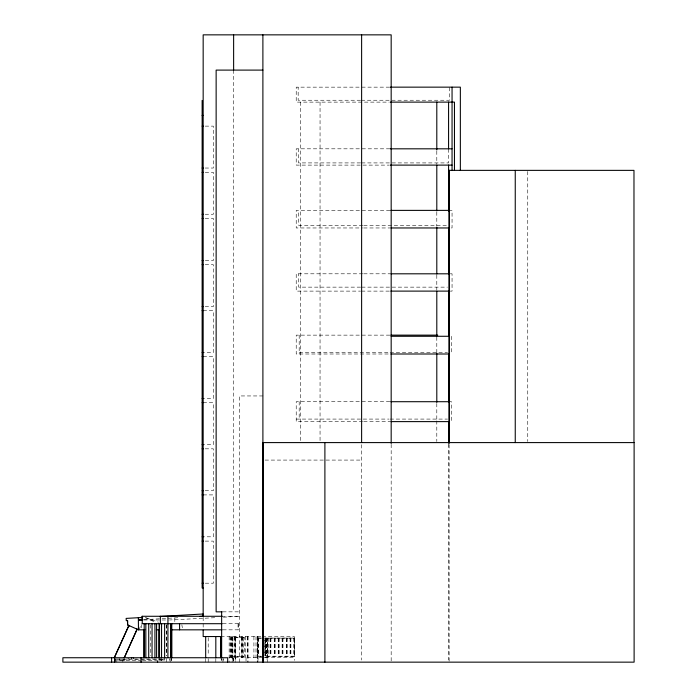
<?xml version="1.0" encoding="UTF-8"?>
<svg xmlns="http://www.w3.org/2000/svg" width="697" height="697" viewBox="0 0 697 697"><rect width="100%" height="100%" fill="white"/><g stroke="black" fill="none" stroke-linecap="round" stroke-linejoin="round"><path stroke-width="0.52" stroke-dasharray="3.48 2.61" d="M139.182 629.835L141.273 623.702M143.843 619.685L161.12 618.692M162.183 618.631L178.362 617.708M214.711 617.708L169.458 619.99M223.354 617.211L239.524 616.279L223.258 616.279M389.606 87.151L296.216 87.151L296.216 102.119L389.283 102.119M360.541 100.237L298.168 100.237L298.168 87.151M361.307 100.237L449.478 100.237L449.478 87.151M205.206 126.122L213.343 126.122L213.343 168.038L205.206 168.038M389.841 148.818L296.216 148.818L296.216 165.111L389.283 165.111M360.532 162.915L298.473 162.915L298.473 148.818M361.56 162.915L448.58 162.915L448.58 148.818M205.206 172.316L213.343 172.316L213.343 214.24L205.206 214.24M389.919 210.381L296.216 210.381L296.216 227.963L362.606 227.963M448.58 210.381L452.057 210.381L452.057 227.963L448.58 227.963M205.206 218.414L213.343 218.414L213.343 260.539L205.206 260.539M362.771 225.262L298.682 225.262L298.682 210.381M363.729 225.262L448.58 225.262M363.686 227.963L389.806 227.963M205.206 264.703L213.343 264.703L213.343 306.628L205.206 306.628M362.771 273.808L296.216 273.808L296.216 291.111L360.549 291.111M363.686 273.808L389.919 273.808M450.314 273.808L452.057 273.808L452.057 291.111L450.314 291.111M360.593 287.138L298.682 287.138L298.682 273.808M361.682 287.138L447.491 287.138M361.516 291.111L389.806 291.111M203.167 310.662L213.343 310.662L213.343 352.577L203.167 352.577M389.806 335.135L296.216 335.135L296.216 353.998L389.806 353.998M299.187 352.325L389.065 352.325M390.12 352.325L447.491 352.325M203.167 356.55L213.343 356.55L213.343 398.536L203.167 398.536M262.961 395.948L239.524 395.948L239.524 662.15M389.806 401.707L296.216 401.707L296.216 421.615L362.606 421.615M448.58 401.707L451.499 401.707L451.499 421.615M203.167 402.674L213.343 402.674L213.343 444.703L203.167 444.703M296.216 419.08L389.065 419.08M390.12 419.08L447.491 419.08M363.686 421.615L389.884 421.615M205.206 448.824L213.343 448.824L213.343 490.74L205.206 490.74M265.078 460.081L361.621 460.081M203.167 494.905L213.343 494.905L213.343 536.812L203.167 536.812M205.206 541.107L213.343 541.107L213.343 583.189L203.167 583.189M222.7 611.844L239.524 611.844M143.8 619.99L168.413 619.99M222.752 623.702L239.524 623.702M222.796 629.835L238.357 629.835M220.853 636.544L261.427 636.544M262.299 636.544L294.369 636.544L294.334 660.39M257.716 638.086L261.41 638.086M264.851 638.086L267.256 638.086L267.256 662.15M261.488 638.138L257.541 638.138L257.541 656.382L262.098 656.382M262.752 638.138L294.648 638.138M257.716 656.199L261.41 656.199M294.596 656.199L267.604 656.199L267.604 638.086L294.596 638.086L294.648 656.382L262.752 656.382M262.987 657.611L267.108 657.611M228.764 657.741L294.369 657.741M130.043 658.996L125.73 658.996L125.73 659.632M133.894 658.996L164.971 658.996L164.936 658.369M122.89 659.632L163.507 659.632L163.507 658.996L163.438 659.632M120.05 660.259L141.369 660.259M142.362 660.259L162.026 660.259L162.026 659.632M146.109 617.769L158.533 622.212M145.115 617.594L154.699 621.959M181.847 624.73L182.326 627.797M527.751 171.453L527.751 441.506M451.499 336.276L451.499 353.998M449.129 444.547L449.129 662.15M448.58 444.041L448.58 659.981M436.801 151.075L436.801 164.126M436.801 211.984L436.801 226.124M436.801 275.08L436.801 290.309M436.801 337.087L436.801 353.396M436.801 403.441L436.801 419.76M436.801 420.84L436.801 441.515M391.174 444.337L391.174 662.15M361.621 444.651L361.621 660.059M320.054 102.119L320.054 442.595M300.442 102.119L300.442 442.595M299.187 335.135L299.187 353.998M299.187 401.707L299.187 419.08M294.029 638.138L294.029 656.382M293.968 638.086L293.968 656.199M290.902 638.138L290.902 656.382M290.701 638.138L290.701 656.382M290.292 638.138L290.292 656.382M290.083 638.138L290.083 656.382M287.086 638.138L287.086 656.382M286.894 638.138L286.894 656.382M286.467 638.138L286.467 656.382M286.284 638.138L286.284 656.382M282.982 638.138L282.982 656.382M282.721 638.138L282.721 656.382M282.363 638.138L282.363 656.382M282.102 638.138L282.102 656.382M279.088 638.138L279.088 656.382M278.835 638.138L278.835 656.382M278.469 638.138L278.469 656.382M278.216 638.138L278.216 656.382M275.097 638.138L275.097 656.382M274.845 638.138L274.845 656.382M274.479 638.138L274.479 656.382M274.235 638.138L274.235 656.382M270.933 638.138L270.933 656.382M270.68 638.138L270.68 656.382M270.323 638.138L270.323 656.382M270.061 638.138L270.061 656.382M268.232 638.086L268.232 656.199M267.108 638.086L267.108 662.15M266.542 638.138L266.542 656.382M266.28 638.138L266.28 656.382M265.923 638.138L265.923 656.382M265.662 638.138L265.662 656.382M265.269 639.733L265.269 655.598M265.139 639.733L265.139 655.598M264.999 639.733L264.999 655.598M258.343 638.086L258.343 656.199M258.151 638.138L258.151 656.382M258.021 657.741L258.021 660.39M257.881 636.544L257.881 662.15M257.812 636.544L257.812 662.15M257.341 636.544L257.385 657.741M257.237 636.544L257.237 662.15M256.008 636.544L256.008 657.741M253.917 636.544L253.917 657.741M248.097 636.544L248.097 662.15M247.548 636.544L247.548 662.15M247.348 636.544L247.348 657.741M246.024 657.741L246.024 662.15M245.579 636.544L245.579 657.741M242.539 636.544L242.539 657.741M242.234 637.624L242.234 656.504M241.754 636.544L241.754 657.741M241.441 637.72L241.441 656.687M238.357 623.702L238.252 629.835M238.086 623.702L237.982 629.835M235.499 660.39L235.499 636.544L235.429 662.15M235.15 636.544L235.15 657.741M234.201 636.544L234.201 657.741M234.114 637.624L234.114 656.504M233.783 657.741L233.783 662.15M233.626 70.101L233.626 611.844M233.695 657.741L233.695 662.15M232.711 637.72L232.711 656.687M232.406 657.741L232.406 660.39M232.162 636.544L232.162 662.15M232.084 636.544L232.084 660.39M231.665 636.544L231.665 657.741M230.115 636.544L230.115 657.741M229.156 636.544L229.156 662.15M223.441 658.621L223.441 660.39M222.953 658.621L222.953 662.15M221.541 658.621L221.541 660.39M221.245 658.621L221.245 660.39M215.817 658.621L215.817 662.15M208.211 637.607L208.211 655.624M208.211 658.621L208.211 662.15M205.685 658.621L205.685 662.15M203.167 617.342L203.167 621.585M203.167 623.702L203.167 627.988M174.825 618.134L174.799 621.846M171.61 658.621L171.61 660.39M171.54 658.621L171.54 660.39M171.253 658.621L171.253 660.39M170.155 658.621L170.155 662.15M169.537 658.621L169.537 660.39M166.409 624.765L166.409 655.616M166.444 658.369L166.409 662.15M166.261 624.765L166.261 655.616M164.222 658.621L164.222 660.39M163.15 658.621L163.15 660.39M161.931 659.632L161.931 660.259M161.26 658.621L161.26 660.39M160.467 658.621L160.467 660.39M159.378 658.621L159.378 660.39M159.09 658.621L159.021 660.39M150.282 624.765L150.282 655.616M141.273 624.73L141.273 627.797M128.536 658.369L128.536 658.996M124.275 658.621L124.31 660.39M124.11 658.621L124.11 660.39M123.63 658.621L123.63 660.39M122.838 658.621L122.829 662.15M121.792 658.621L121.792 660.39M120.581 658.621L120.59 660.39M119.309 658.621L119.309 660.39M119.283 658.621L119.3 660.39M118.028 658.621L118.011 660.39M117.985 658.621L117.985 660.39M116.774 658.621L116.826 662.15M115.798 658.621L115.728 662.15M114.996 658.621L115.005 660.39M114.935 658.621L114.935 662.15M114.717 658.621L114.77 660.39M114.5 658.621L114.508 662.15M114.256 658.621L114.334 660.39M244.42 637.624L231.927 637.624L231.927 656.504L244.42 656.504L244.42 637.624M243.68 637.72L230.472 637.72L230.472 656.687L243.68 656.687L243.68 637.72M267.413 639.733L264.851 639.733L264.869 655.598L267.413 655.598L267.413 639.733"/><path stroke-width="1.05" d="M114.334 657.741L128.875 625.514L129.433 625.767M136.69 630.219L124.275 657.741L137.065 629.199M114.256 657.741L128.875 625.514M142.658 617.464L126.14 618.405L126.27 620.696L127.612 620.618L127.612 624.913L138.476 629.835L138.346 617.708M159.805 616.479L203.036 613.996L203.167 616.279L199.934 616.47M142.789 619.746L138.476 619.99L142.754 619.99M262.908 70.101L216.14 70.101L216.14 611.844L222.16 611.844M390.372 87.151L460.351 87.151L460.351 170.364M390.372 102.119L454.461 102.119L454.461 170.364M202.139 115.371L203.167 115.371M202.139 126.122L203.167 126.122M390.372 148.818L452.057 148.818M390.372 165.111L452.057 165.111M202.139 168.038L203.167 168.038M448.58 170.364L633.974 170.364L633.974 442.595M202.139 172.316L203.167 172.316M390.895 210.381L448.798 210.381M202.139 214.24L203.167 214.24M202.139 218.414L203.167 218.414M390.895 227.963L448.798 227.963M202.139 260.539L203.167 260.539M202.139 264.703L203.167 264.703M390.895 273.808L448.798 273.808M390.895 291.111L448.798 291.111M202.139 306.628L203.167 306.628M202.139 310.662L203.167 310.662M390.895 335.135L437.751 335.135M391.174 336.276L449.347 336.276M202.139 352.577L203.167 352.577M390.895 353.998L449.347 353.998M202.139 356.55L203.167 356.55M202.139 398.536L203.167 398.536M390.895 401.707L449.347 401.707M202.139 402.674L203.167 402.674M390.965 421.615L449.347 421.615M262.908 442.595L634.113 442.595L634.113 662.15L62.887 662.15L62.887 657.741L227.684 657.741L227.684 662.15M202.139 444.703L203.167 444.703M202.139 448.824L203.167 448.824M202.139 490.74L203.167 490.74M202.139 494.905L203.167 494.905M202.139 536.812L203.167 536.812M202.139 541.107L203.167 541.107M202.139 583.189L203.167 583.189M203.167 587.989L202.139 587.989L202.139 100.403M222.413 616.279L142.04 616.279L142.04 618.405M127.542 620.618L127.56 624.913L129.546 625.81M222.169 623.702L142.24 623.702L142.24 616.279M144.915 629.835L138.45 629.835L136.464 628.947M156.285 629.835L159.604 629.835M170.687 629.835L222.029 629.835M515.249 170.364L515.249 442.595M452.057 87.151L452.057 170.364M449.286 170.364L449.286 442.595M449.129 170.364L449.129 443.458M448.58 102.119L448.58 148.818M448.58 165.05L448.58 211.269M448.58 227.963L448.58 274.226M448.58 291.111L448.58 336.276M448.58 353.998L448.58 401.725M448.58 421.615L448.58 442.952M436.801 102.119L436.801 149.986M436.801 165.215L436.801 210.903M436.801 227.213L436.801 273.991M436.801 291.398L436.801 335.998M436.801 353.396L436.801 402.352M391.174 443.388L391.174 34.85L203.167 34.85L203.167 616.279M361.621 34.85L361.621 442.595M324.898 442.595L324.898 662.15M263.152 442.595L263.152 662.15M262.891 34.85L262.908 662.15M233.626 34.85L233.626 70.101M221.646 611.844L221.646 657.741M221.245 657.741L221.245 636.544L203.167 636.544L203.167 630.123M221.202 636.544L221.202 657.741M220.775 636.544L220.775 657.741M215.817 636.544L215.817 657.741M205.685 636.544L205.685 657.741M179.582 623.702L179.582 629.835M171.784 623.702L171.784 657.741M171.54 630.088L171.54 657.741M171.349 623.702L171.349 657.741M171.253 630.088L171.253 657.741M170.53 623.702L170.53 657.741M167.942 616.279L167.907 657.741M164.623 623.702L164.623 657.741M161.565 623.702L161.565 657.741M160.371 616.279L160.371 623.702M159.535 623.702L159.535 657.741M159.099 623.702L159.099 657.741L159.09 630.088M157.627 661.523L157.627 662.15M157.435 661.523L157.435 662.15M156.59 623.702L156.607 657.741M154.926 623.702L154.926 657.741M152.051 623.702L152.051 657.741M148.722 623.702L148.722 657.741M145.839 623.702L145.839 657.741M144.183 623.702L144.183 657.741M143.957 630.088L143.957 657.741M141.055 657.741L141.055 662.15M133.258 657.741L133.284 658.369M131.376 657.741L131.376 658.369M114.43 661.523L114.43 662.15M111.616 657.741L111.616 662.15"/></g></svg>
